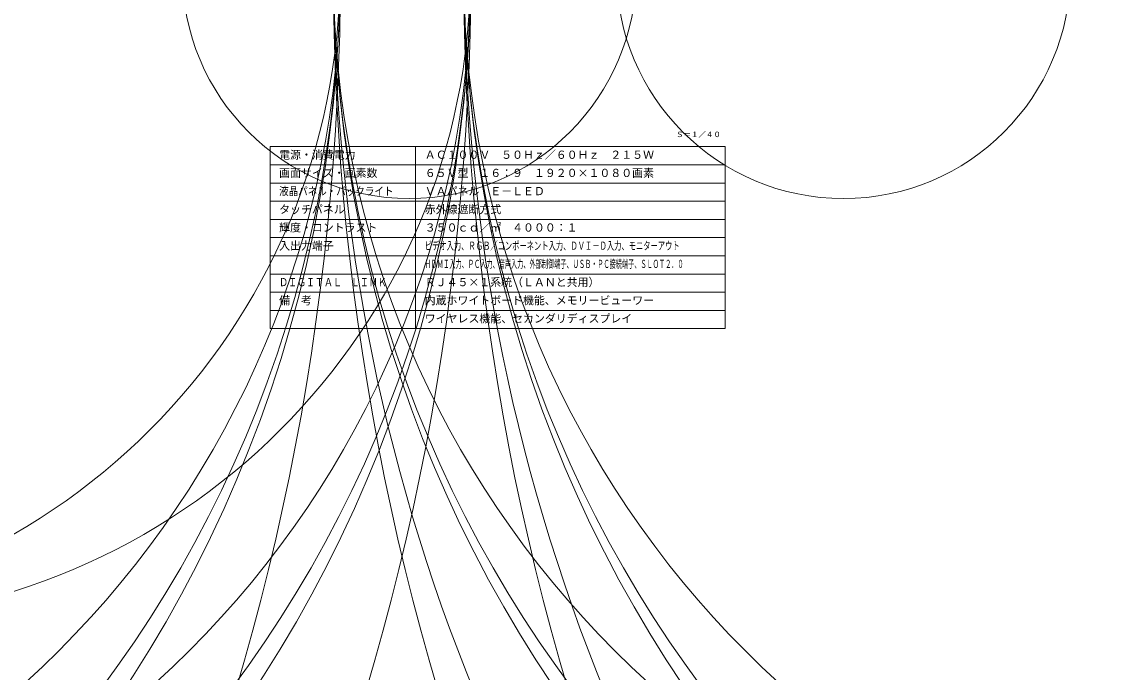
# Model space of a CAD drawing. Units: millimetres, scale not verified. Extents: x -4443 to 4510, y -712 to 8934.
# Drawn here: x -131 to 168.6, y -210.9 to -32.2 of the extents above; entities that cross this region are included whole.
import ezdxf
from ezdxf.enums import TextEntityAlignment as Align

# ---------------------------------------------------------------- set-up
doc = ezdxf.new("R2010")
doc.units = ezdxf.units.MM
doc.header["$LTSCALE"] = 0.125
doc.layers.add('0-2_MOJI1', color=7, linetype='Continuous')
doc.layers.add('0-4_TOUROKU', color=7, linetype='Continuous')
doc.layers.add('0-3_WAKU', color=1, linetype='Continuous', lineweight=18)
doc.layers.add('0-6_GAIKEI', color=7, linetype='Continuous', lineweight=18)
doc.styles.add('ＭＳ ゴシック', font='')
doc.styles.get('ＭＳ ゴシック').set_extended_font_data('MS Gothic')

msp = doc.modelspace()

# ---------------------------------------------------------------- linework, layer by layer
at = {"layer": '0-3_WAKU', "color": 4}
for p, q in [((-62.802, -116.4948), (-62.802, -66.4948)), ((-62.802, -66.4948), (62.198, -66.4948)), ((-22.802, -116.4948), (-22.802, -66.4948)), ((62.198, -116.4948), (62.198, -66.4948)), ((-62.802, -116.4948), (62.198, -116.4948))]:
    msp.add_line(p, q, dxfattribs=at)
at = {"layer": '0-3_WAKU'}
for p, q in [((62.198, -71.4948), (-62.802, -71.4948)), ((62.198, -76.4948), (-62.802, -76.4948)), ((62.198, -81.4948), (-62.802, -81.4948)), ((-62.802, -86.4948), (62.198, -86.4948)), ((-62.802, -91.4948), (62.198, -91.4948)), ((-62.802, -96.4948), (62.198, -96.4948)), ((-62.802, -101.4948), (62.198, -101.4948)), ((-62.802, -106.4948), (62.198, -106.4948)), ((-62.802, -111.4948), (62.198, -111.4948))]:
    msp.add_line(p, q, dxfattribs=at)
at = {"layer": '0-6_GAIKEI'}
for centre, radius in [((-738.1526, -17.4512), 694.7083), ((-702.3276, -17.4512), 694.7083), ((649.2447, -17.4511), 694.6934), ((685.0697, -17.4511), 694.6934), ((479.5994, -18.2646), 524.9482), ((515.4244, -18.2646), 524.9482), ((-404.6095, -17.3216), 361.0653), ((-368.7845, -17.3216), 361.0653), ((307.4722, -17.3117), 352.821), ((343.2972, -17.3117), 352.821), ((-374.8189, -17.2682), 331.3746), ((-338.9939, -17.2682), 331.3746), ((285.9238, -17.2682), 331.3725), ((321.7488, -17.2682), 331.3725), ((-307.5983, -18.2057), 264.1541), ((-271.7733, -18.2057), 264.1541), ((218.8058, -18.2057), 264.2546), ((254.6308, -18.2057), 264.2546), ((-222.3073, -18.0016), 178.763), ((-186.4823, -18.0016), 178.763), ((-24.5554, -18.3838), 62.3832), ((94.7253, -18.3838), 62.3727)]:
    msp.add_circle(centre, radius, dxfattribs=at)

# ---------------------------------------------------------------- texts
at = {"layer": '0-2_MOJI1', "style": 'ＭＳ ゴシック'}
for s, p in [('電源・消費電力', (-60.302, -70.4948)), ('ＡＣ１００Ｖ\u3000５０Ｈｚ／６０Ｈｚ\u3000２１５Ｗ', (-20.302, -70.4948)), ('画面サイズ・画素数', (-60.302, -75.4948)), ('６５Ｖ型\u3000１６：９\u3000１９２０×１０８０画素', (-20.302, -75.4948)), ('ＶＡパネル\u3000Ｅ－ＬＥＤ', (-20.302, -80.4948)), ('タッチパネル', (-60.302, -85.4948)), ('赤外線遮断方式', (-20.302, -85.4948)), ('輝度・コントラスト', (-60.302, -90.4948)), ('３５０ｃｄ／㎡\u3000４０００：１', (-20.302, -90.4948)), ('入出力端子', (-60.302, -95.4948)), ('ＲＪ４５×１系統（ＬＡＮと共用）', (-20.302, -105.4948)), ('備\u3000考', (-60.302, -110.4948)), ('内蔵ホワイトボード機能、メモリービューワー', (-20.302, -110.4948)), ('ワイヤレス機能、セカンダリディスプレイ', (-20.302, -115.4948))]:
    msp.add_text(s, height=2.199, dxfattribs=at).set_placement(p, align=Align.BOTTOM_LEFT)
for s, width, p in [('液晶パネル・バックライト', 0.85, (-60.302, -80.4948)), ('ビデオ入力、ＲＧＢ／コンポーネント入力、ＤＶＩ－Ｄ入力、モニターアウト', 0.65, (-20.302, -95.4948)), ('ＨＤＭＩ入力、ＰＣ入力、音声入力、外部制御端子、ＵＳＢ・ＰＣ接続端子、ＳＬＯＴ２．０', 0.55, (-20.302, -100.4948)), ('ＤＩＧＩＴＡＬ\u3000ＬＩＮＫ', 0.8, (-60.302, -105.4948))]:
    msp.add_text(s, height=2.199, dxfattribs=dict(at, width=width)).set_placement(p, align=Align.BOTTOM_LEFT)
at = {"layer": '0-4_TOUROKU', "style": 'ＭＳ ゴシック'}
msp.add_text('Ｓ＝１／４０', height=1.466, dxfattribs=at).set_placement((48.7312, -64.3077), align=Align.BOTTOM_LEFT)

doc.saveas('drawing.dxf')
